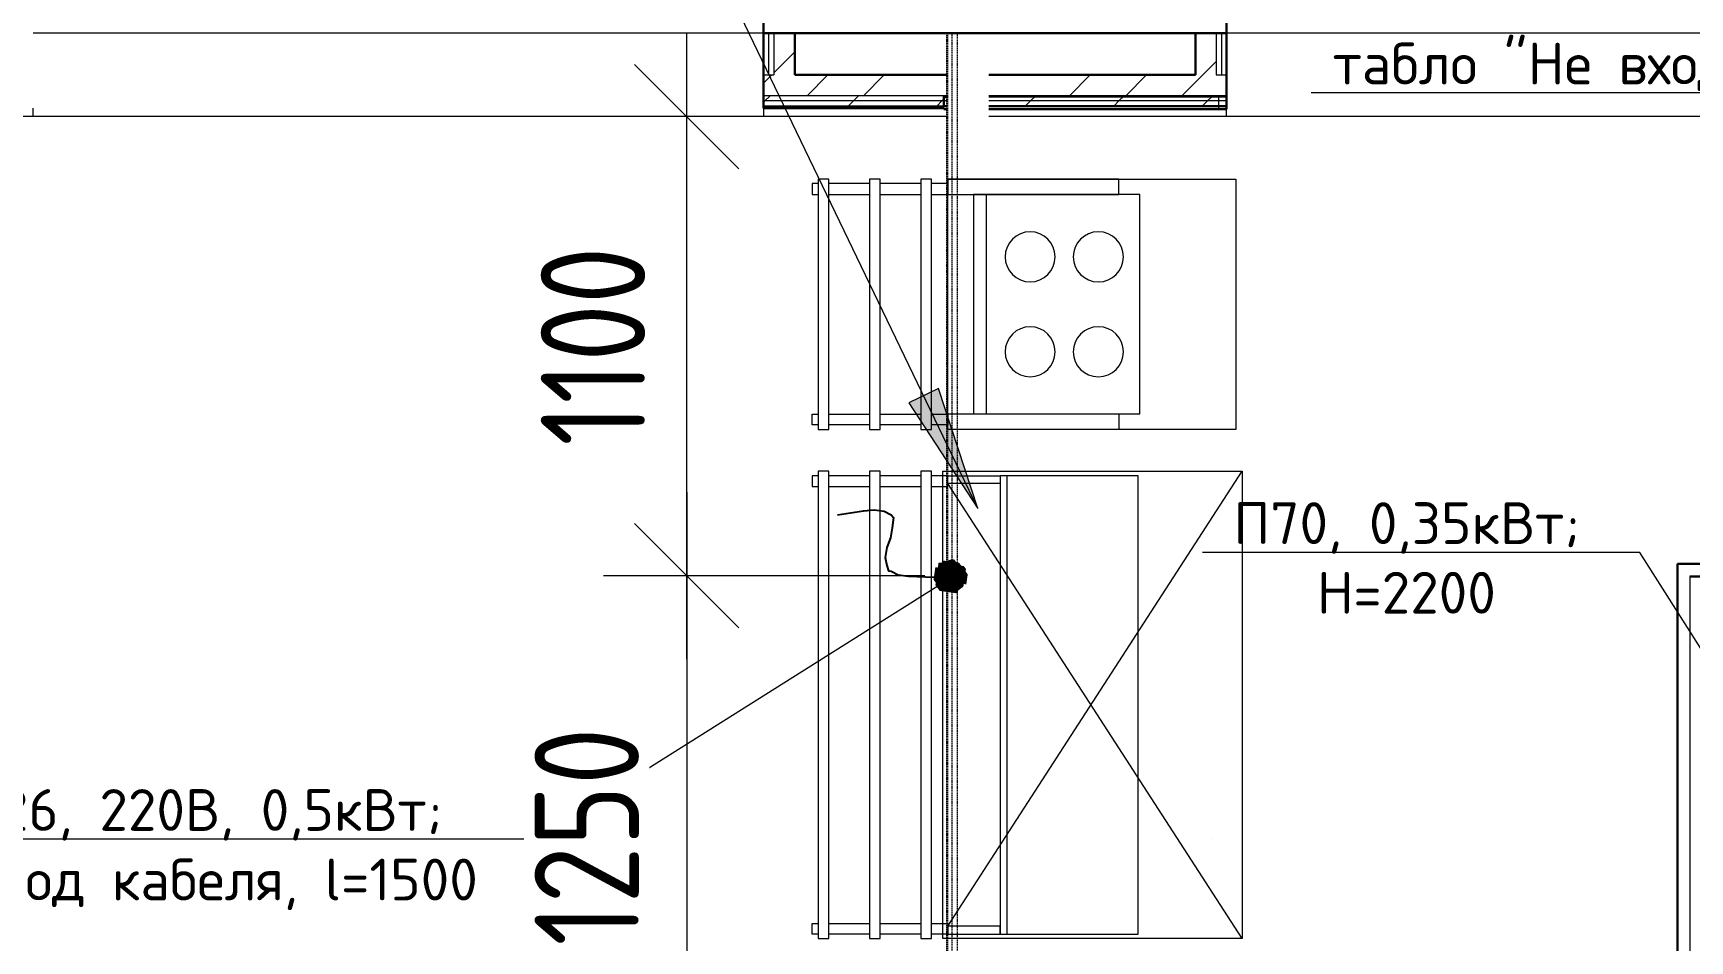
# Model space of a CAD drawing. Header units: millimetres. Extents: x -215207 to 92095, y -30385 to 123050.
# Drawn here: x -28997 to -25027, y 32535 to 34710 of the extents above; entities that cross this region are included whole.
import ezdxf
from ezdxf import colors
from ezdxf.entities.mleader import LeaderData, LeaderLine
from ezdxf.math import Vec2, Vec3

# ---------------------------------------------------------------- set-up
doc = ezdxf.new("R2010")
doc.units = ezdxf.units.MM
doc.linetypes.add('ADSK_Сверху', pattern=[4.5, 3, -1.5])
doc.linetypes.add('SPLOSHNAY', pattern=[20, 10, 10])
for name, color, linetype, lineweight in [('ОБОРУДОВАНИЕ И МЕБЕЛЬ', 252, 'Continuous', 18), ('Поручни', 7, 'Continuous', 9), ('Стены разрез', 7, 'Continuous', 30), ('Стены штриховка', 7, 'Continuous', 9), ('Типовые аннотации', 7, 'Continuous', 20), ('ТХ Вспомогательное оборудование', 86, 'Continuous', 9), ('ТХ Холодильное оборудование', 150, 'Continuous', 9)]:
    doc.layers.add(name, color=color, linetype=linetype, lineweight=lineweight)
doc.layers.add('ТХ Подключения', color=10, linetype='SPLOSHNAY')
doc.layers.add('ТХ Подключения ЭОМ', color=7, linetype='Continuous', lineweight=18, true_color=0x003efa)
doc.layers.add('тх размеры розетки', color=7, linetype='Continuous', true_color=0xe91640)
doc.styles.add('TX Text.Base', font='calibril.ttf', dxfattribs={"height": 250})
doc.styles.add('ГОСТ 2.304', font='CS_Gost2304.shx')
doc.dimstyles.new('СПДС', dxfattribs={"dimscale": 100, "dimtxt": 2.5, "dimasz": 2.5, "dimexe": 2, "dimexo": 0.625, "dimgap": 1, "dimtad": 1, "dimdec": 0, "dimtxsty": 'ГОСТ 2.304', "dimblk": 'OBLIQUE', "dimblk1": 'OBLIQUE', "dimblk2": 'OBLIQUE', "dimcen": 2.5, "dimdle": 2, "dimadec": 0, "dimazin": 2, "dimtfac": 0.75, "dimtdec": 4, "dimtmove": 1, "dimatfit": 3, "dimfxl": 0, "dimtolj": 1, "dimarcsym": 0})
pattern_1 = [(45, (-45356.50476553662, 7949.977658328082), (-106.0660171779821, 106.0660171779821), [])]
pattern_2 = [(45, (-45356.50476553662, 7949.977658328082), (-381.6608851454391, 381.6608851454391), []), (45, (-45221.56776553665, 7949.977658328082), (0, 763.3217702908781), []), (45, (-45491.44176553663, 7949.977658328082), (0, 763.3217702908781), [])]

# ---------------------------------------------------------------- blocks, each defined once
blk = doc.blocks.new('Направляющие L-1120мм')
at = {"layer": 'ТХ Вспомогательное оборудование', "color": 0, "lineweight": 0}
for points in [[(-74.30151318549179, 285.6331549613969), (-74.30151318549179, 325.0250000000233), (-100, 325.0250000000233), (-100, 285.6331549613969)], [(972.6294526458951, 285.6331549613969), (972.6294526458951, 325.0250000000233), (998.3279394604033, 325.0250000000233), (998.3279394604033, 285.6331549613969)], [(-100, 259.9346681466559), (-100, 162.787973471015)], [(-74.30151318549179, 162.787973471015), (-74.30151318549179, 259.9346681466559)], [(972.6294526458951, 162.7879734710004), (972.6294526458951, 259.9346681466559)], [(998.3279394604033, 259.9346681466559), (998.3279394604033, 162.7879734710004)], [(-100, 137.0894866567396), (-100, 39.94279198108416)], [(-74.30151318549179, 39.94279198108416), (-74.30151318549179, 137.0894866567396)], [(972.6294526458951, 39.94279198108416), (972.6294526458951, 137.0894866567251)], [(998.3279394604033, 137.0894866567251), (998.3279394604033, 39.94279198108416)], [(-100, 14.24430516680877), (-100, 0), (-74.30151318549179, 0), (-74.30151318549179, 14.24430516680877)], [(998.3279394604033, 14.24430516680877), (998.3279394604033, 0), (972.6294526458951, 0), (972.6294526458951, 14.24430516680877)]]:
    blk.add_lwpolyline(points, dxfattribs=at)
at = {"layer": 'ТХ Вспомогательное оборудование', "color": 0, "lineweight": 0, "const_width": 0.05}
blk.add_lwpolyline([(549.1889697297593, 325.0250000000233, 1), (549.1389697297127, 325.0250000000233, 1)], format="xyb", close=True, dxfattribs=at)
at = {"layer": 'ТХ Вспомогательное оборудование', "color": 0, "lineweight": 0}
for points in [[(1009.163971858856, 259.9346681466559), (-110.8360302697984, 259.9346681466559), (-110.8360302697984, 285.6331549613969), (1009.163971858856, 285.6331549613969)], [(1009.163971858856, 137.0894866567251), (-110.8360302697984, 137.0894866567396), (-110.8360302697984, 162.787973471015), (1009.163971858856, 162.7879734710004)], [(1009.16397185839, 14.24430516680877), (-110.836030270264, 14.24430516680877), (-110.836030270264, 39.94279198108416), (1009.16397185839, 39.94279198108416)]]:
    blk.add_lwpolyline(points, close=True, dxfattribs=at)
blk = doc.blocks.new('Прилавок холодильный ПВВ-70К-НШ')
at = {"layer": 'ТХ Холодильное оборудование', "color": 5}
for points in [[(-100, -12), (1020, -12), (1020, 705), (-100, 705)], [(-89.16396972973598, 455.8574860910448), (1009.163969729736, 455.8574860910448), (1009.163969729736, 125.5015124450729), (-89.16396972973598, 125.5015124450729)], [(-89.16396972973598, 125.5015124450729), (-70.26882112357998, 125.5015124450729), (-70.26882112357998, 0.02500000002328306), (-89.16396972973598, 0.02500000002328306)], [(1009.163969729736, 125.5015124450729), (990.26882112358, 125.5015124450729), (990.26882112358, 0.02500000002328306), (1009.163969729736, 0.02500000002328306)]]:
    blk.add_lwpolyline(points, close=True, dxfattribs=at)
at = {"layer": 'ТХ Холодильное оборудование', "color": 5, "lineweight": 5}
for points in [[(-100.0000000000291, 705), (990.26882112358, 0.02500000002328306)], [(-70.26882112357998, 0.02500000002328306), (1020, 705)]]:
    blk.add_lwpolyline(points, dxfattribs=at)
at = {"layer": 'ТХ Холодильное оборудование', "color": 0, "const_width": 0.4056}
blk.add_lwpolyline([(140.2027999999991, 635, -1), (139.7972000000009, 635, -1)], format="xyb", close=True, dxfattribs=at)
at = {"layer": 'ТХ Холодильное оборудование', "color": 5, "lineweight": 0}
blk.add_lwpolyline([(-89.16396972973598, 141.8325452159188), (1009.163969729736, 141.8325452159188)], dxfattribs=at)
blk = doc.blocks.new('Прилавок для столовых приборов ПСП-70КМ')
at = {"layer": 'ТХ Вспомогательное оборудование', "color": 0}
for points in [[(0, 0), (600, 0), (600, 690), (0, 690)], [(37.16674491480808, 459.7015250136028), (562.8332550851628, 459.7015250136028), (562.8332550851628, 61.39710957445641), (37.16674491480808, 61.39710957445641)], [(37.16674491480808, 409.8522069319442), (0, 409.8522069319442), (0, 0), (37.16674491480808, 0)], [(562.8332550851628, 409.8522069319442), (600, 409.8522069319442), (600, 0), (562.8332550851628, 0)]]:
    blk.add_lwpolyline(points, close=True, dxfattribs=at)
blk.add_lwpolyline([(37.16674491480808, 92.36941407850827), (562.8332550851628, 92.36941407850827)], dxfattribs=at)
for centre in [(186.2740145359712, 360.6033062991919), (413.7259854640288, 360.6033062991919), (186.2740145359712, 197.1178151120621), (413.7259854640288, 197.1178151120621)]:
    blk.add_circle(centre, 60, dxfattribs=at)
blk = doc.blocks.new('напр')
at = {"layer": 'ТХ Вспомогательное оборудование'}
for points in [[(573562.9006623046, -149489.3828270305), (574162.9006623046, -149489.3828270305), (574162.9006623046, -149515.0813138447), (573562.9006623046, -149515.0813138447)], [(573562.9006623046, -149612.2280085204), (574162.9006623046, -149612.2280085204), (574162.9006623046, -149637.9264953347), (573562.9006623046, -149637.9264953347)], [(573562.9006623046, -149735.0731900103), (574162.9006623046, -149735.0731900103), (574162.9006623046, -149760.7716768246), (573562.9006623046, -149760.7716768246)]]:
    blk.add_lwpolyline(points, close=True, dxfattribs=at)
for points in [[(573573.7366925743, -149489.3828270305), (573573.7366925743, -149475.1385218635), (573599.4351793888, -149475.1385218635), (573599.4351793888, -149489.3828270305)], [(574152.0646320358, -149489.3828270305), (574152.0646320358, -149475.1385218635), (574126.3661452213, -149475.1385218635), (574126.3661452213, -149489.3828270305)], [(573573.7366925743, -149612.2280085204), (573573.7366925743, -149515.0813138447)], [(573599.4351793888, -149515.0813138447), (573599.4351793888, -149612.2280085204)], [(574126.3661452213, -149515.0813138447), (574126.3661452213, -149612.2280085204)], [(574152.0646320358, -149612.2280085204), (574152.0646320358, -149515.0813138447)], [(573573.7366925743, -149735.0731900103), (573573.7366925743, -149637.9264953347)], [(573599.4351793888, -149637.9264953347), (573599.4351793888, -149735.0731900103)], [(574126.3661452213, -149637.9264953347), (574126.3661452213, -149735.0731900103)], [(574152.0646320358, -149735.0731900103), (574152.0646320358, -149637.9264953347)], [(573599.4351793888, -149760.7716768246), (573599.4351793888, -149800.1635218637), (573573.7366925743, -149800.1635218637), (573573.7366925743, -149760.7716768246)], [(574126.3661452213, -149760.7716768246), (574126.3661452213, -149800.1635218637), (574152.0646320358, -149800.1635218637), (574152.0646320358, -149760.7716768246)]]:
    blk.add_lwpolyline(points, dxfattribs=at)
blk = doc.blocks.new('el-kab-sv-tx')
at = {"color": 0}
blk.add_lwpolyline([(0.7620911999999862, 1.989904799999977), (0.8891064000000028, 1.566520799999978), (0.9314447999999516, 1.397167199999984), (0.9314447999999516, 1.22781359999999), (0.8891064000000028, 1.100798399999974), (0.8467679999999973, 1.058459999999968), (0.8044295999999918, 1.058459999999968), (0.6774143999999751, 1.058459999999968), (0.5080608000000097, 1.058459999999968), (0.3387071999999876, 1.100798399999974), (0.1693535999999654, 1.100798399999974), (0.04233840000000555, 1.058459999999968), (-0.04233840000000555, 1.016121599999963), (-0.04233840000000555, 0.9737831999999855), (-0.0846768000000111, 0.8467679999999973), (-0.0846768000000111, 0.6774143999999751), (-0.04233840000000555, 0.2540303999999765)], dxfattribs=at)
at = {"color": 0, "transparency": 33554559}
for points in [[(-0.2116920000000277, 0.1693535999999654), (0.08467679999995426, 0.1270151999999882), (-0.2540304000000333, 0.1270151999999882)], [(-0.2540304000000333, 0.1270151999999882), (-0.2116920000000277, 0.1270151999999882), (-0.2116920000000277, 0.1270151999999882)], [(-0.2116920000000277, 0.1270151999999882), (-0.2540304000000333, 0.1270151999999882), (-0.1693536000000222, 0.08467679999998268)], [(-0.2540304000000333, 0.1270151999999882), (-0.1693536000000222, 0.08467679999998268), (-0.2540304000000333, 0.08467679999998268)], [(0.08467679999995426, 0.1270151999999882), (-0.2540304000000333, 0.1270151999999882), (0.04233840000000555, 0)], [(-0.2540304000000333, 0.1270151999999882), (0.04233840000000555, 0), (-0.04233840000000555, 0)], [(-0.1693536000000222, 0.08467679999998268), (-0.2540304000000333, 0.08467679999998268), (-0.0846768000000111, 0.04233839999997713)], [(-0.2540304000000333, 0.08467679999998268), (-0.0846768000000111, 0.04233839999997713), (-0.2540304000000333, 0.04233839999997713)], [(-0.0846768000000111, 0.04233839999997713), (-0.2540304000000333, 0.04233839999997713), (-0.04233840000000555, 0)], [(-0.2540304000000333, 0.04233839999997713), (-0.04233840000000555, 0), (-0.2540304000000333, 0)], [(-0.2540304000000333, 0), (0, 0), (0, 0)], [(0, 0), (0, 0), (-0.2540304000000333, 0)], [(0, 0), (-0.2540304000000333, 0), (0, -0.04233840000000555)], [(-0.2540304000000333, 0), (0, -0.04233840000000555), (-0.2540304000000333, -0.04233840000000555)], [(-0.1693536000000222, 0.2116919999999709), (0.1270152000000166, 0.1693535999999654), (-0.2116920000000277, 0.1693535999999654)], [(0.1270152000000166, 0.1693535999999654), (-0.2116920000000277, 0.1693535999999654), (0.08467679999995426, 0.1270151999999882)], [(-0.1270152000000166, 0.2116919999999709), (0.1270152000000166, 0.2116919999999709), (-0.1693536000000222, 0.2116919999999709)], [(0.1270152000000166, 0.2116919999999709), (-0.1693536000000222, 0.2116919999999709), (0.1270152000000166, 0.1693535999999654)], [(-0.0846768000000111, 0.2540303999999765), (0.1270152000000166, 0.2116919999999709), (-0.1270152000000166, 0.2116919999999709)], [(0.1693535999999654, 0.2116919999999709), (0.1693535999999654, 0.2116919999999709), (-0.1270152000000166, 0.2116919999999709)], [(0.1693535999999654, 0.2116919999999709), (-0.1270152000000166, 0.2116919999999709), (0.1270152000000166, 0.2116919999999709)], [(-0.1270152000000166, 0.2116919999999709), (0.1693535999999654, 0.2116919999999709), (0.1270152000000166, 0.2116919999999709)], [(-0.04233840000000555, 0.2540303999999765), (0.08467679999995426, 0.2540303999999765), (-0.0846768000000111, 0.2540303999999765)], [(0.1270152000000166, 0.2540303999999765), (0.1270152000000166, 0.2540303999999765), (-0.0846768000000111, 0.2540303999999765)], [(0.1270152000000166, 0.2540303999999765), (-0.0846768000000111, 0.2540303999999765), (0.08467679999995426, 0.2540303999999765)], [(0.1270152000000166, 0.2540303999999765), (-0.0846768000000111, 0.2540303999999765), (0.1270152000000166, 0.2116919999999709)], [(0, 0.2540303999999765), (0.04233840000000555, 0.2540303999999765), (-0.04233840000000555, 0.2540303999999765)], [(-0.04233840000000555, 0.2540303999999765), (0.04233840000000555, 0.2540303999999765), (0.04233840000000555, 0.2540303999999765)], [(0.04233840000000555, 0.2540303999999765), (-0.04233840000000555, 0.2540303999999765), (0.08467679999995426, 0.2540303999999765)], [(0.04233840000000555, 0), (0.296368799999982, -0.04233840000000555), (0, -0.04233840000000555)], [(0.08467679999995426, 0.1270151999999882), (0.2540303999999765, 0.08467679999998268), (0.04233840000000555, 0.08467679999998268)], [(0.2540303999999765, 0.08467679999998268), (0.04233840000000555, 0.08467679999998268), (0.296368799999982, 0)], [(0.04233840000000555, 0.08467679999998268), (0.296368799999982, 0), (0.04233840000000555, 0)], [(0.296368799999982, 0), (0.04233840000000555, 0), (0.296368799999982, -0.04233840000000555)], [(0.1270152000000166, 0.1693535999999654), (0.2540303999999765, 0.1270151999999882), (0.08467679999995426, 0.1270151999999882)], [(0.2540303999999765, 0.1270151999999882), (0.08467679999995426, 0.1270151999999882), (0.2540303999999765, 0.08467679999998268)], [(0.1693535999999654, 0.2116919999999709), (0.1270152000000166, 0.2116919999999709), (0.1270152000000166, 0.2116919999999709)], [(0.2116919999999709, 0.2116919999999709), (0.2116919999999709, 0.2116919999999709), (0.1270152000000166, 0.2116919999999709)], [(0.2116919999999709, 0.2116919999999709), (0.1270152000000166, 0.2116919999999709), (0.1693535999999654, 0.2116919999999709)], [(0.2116919999999709, 0.2116919999999709), (0.1270152000000166, 0.2116919999999709), (0.2116919999999709, 0.1693535999999654)], [(0.1270152000000166, 0.2116919999999709), (0.2116919999999709, 0.1693535999999654), (0.1270152000000166, 0.1693535999999654)], [(0.2116919999999709, 0.1693535999999654), (0.1270152000000166, 0.1693535999999654), (0.2540303999999765, 0.1270151999999882)], [(0, -0.04233840000000555), (-0.2540304000000333, -0.04233840000000555), (-0.04233840000000555, -0.0846768000000111)], [(-0.2540304000000333, -0.04233840000000555), (-0.04233840000000555, -0.0846768000000111), (-0.2540304000000333, -0.0846768000000111)], [(-0.04233840000000555, -0.0846768000000111), (-0.2540304000000333, -0.0846768000000111), (-0.0846768000000111, -0.1693536000000222)], [(-0.2540304000000333, -0.0846768000000111), (-0.0846768000000111, -0.1693536000000222), (-0.2540304000000333, -0.1693536000000222)], [(-0.2540304000000333, -0.1693536000000222), (-0.0846768000000111, -0.1693536000000222), (-0.2116920000000277, -0.1693536000000222)], [(-0.0846768000000111, -0.1693536000000222), (-0.2116920000000277, -0.1693536000000222), (-0.1270152000000166, -0.2116920000000277)], [(-0.2116920000000277, -0.1693536000000222), (-0.1270152000000166, -0.2116920000000277), (-0.1693536000000222, -0.2116920000000277)], [(-0.1270152000000166, -0.2540304000000333), (-0.1270152000000166, -0.2540304000000333), (-0.1693536000000222, -0.2116920000000277)], [(-0.1270152000000166, -0.2540304000000333), (-0.1693536000000222, -0.2116920000000277), (-0.1270152000000166, -0.2116920000000277)], [(-0.0846768000000111, -0.1693536000000222), (0.2116919999999709, -0.2116920000000277), (-0.1270152000000166, -0.2116920000000277)], [(0.2116919999999709, -0.2116920000000277), (-0.1270152000000166, -0.2116920000000277), (0.1693535999999654, -0.2540304000000333)], [(-0.1270152000000166, -0.2116920000000277), (0.1693535999999654, -0.2540304000000333), (-0.1270152000000166, -0.2540304000000333)], [(-0.1270152000000166, -0.2540304000000333), (0.1693535999999654, -0.2540304000000333), (0.1693535999999654, -0.2540304000000333)], [(0.1693535999999654, -0.2540304000000333), (0.1693535999999654, -0.2540304000000333), (-0.1270152000000166, -0.2540304000000333)], [(0.1693535999999654, -0.2540304000000333), (-0.1270152000000166, -0.2540304000000333), (0.1270152000000166, -0.2540304000000333)], [(-0.1270152000000166, -0.2540304000000333), (0.1270152000000166, -0.2540304000000333), (-0.0846768000000111, -0.2540304000000333)], [(-0.04233840000000555, -0.0846768000000111), (0.2540303999999765, -0.1270152000000166), (-0.0846768000000111, -0.1270152000000166)], [(0.2540303999999765, -0.1270152000000166), (-0.0846768000000111, -0.1270152000000166), (0.2116919999999709, -0.1693536000000222)], [(-0.0846768000000111, -0.1270152000000166), (0.2116919999999709, -0.1693536000000222), (-0.0846768000000111, -0.1693536000000222)], [(0.2116919999999709, -0.1693536000000222), (-0.0846768000000111, -0.1693536000000222), (0.2116919999999709, -0.2116920000000277)], [(0.1270152000000166, -0.2540304000000333), (-0.0846768000000111, -0.2540304000000333), (0.08467679999995426, -0.2963688000000388)], [(-0.0846768000000111, -0.2540304000000333), (0.08467679999995426, -0.2963688000000388), (-0.0846768000000111, -0.2963688000000388)], [(0, -0.04233840000000555), (0.2540303999999765, -0.0846768000000111), (-0.04233840000000555, -0.0846768000000111)], [(0.2540303999999765, -0.0846768000000111), (-0.04233840000000555, -0.0846768000000111), (0.2540303999999765, -0.1270152000000166)], [(0.296368799999982, -0.04233840000000555), (0, -0.04233840000000555), (0.2540303999999765, -0.0846768000000111)], [(0.08467679999995426, -0.2963688000000388), (-0.0846768000000111, -0.2963688000000388), (0.04233840000000555, -0.2963688000000388)], [(-0.0846768000000111, -0.2963688000000388), (0.04233840000000555, -0.2963688000000388), (-0.04233840000000555, -0.2963688000000388)], [(0.04233840000000555, -0.2963688000000388), (-0.04233840000000555, -0.2963688000000388), (0, -0.2963688000000388)], [(-0.04233840000000555, -0.2963688000000388), (0.04233840000000555, -0.2963688000000388), (0.04233840000000555, -0.2963688000000388)], [(0.04233840000000555, -0.2963688000000388), (0.04233840000000555, -0.2963688000000388), (-0.04233840000000555, -0.2963688000000388)]]:
    blk.add_solid(points, dxfattribs=at)
blk = doc.blocks.new('Ограждение - Ограждение-4427602-План 1 этажа смеж')
at = {"layer": 'Поручни'}
for p, q in [((18109.02283578747, 26760.26894517307), (16359.02283578749, 26760.26894517308)), ((20969.02283578752, 26760.26894517306), (19219.02283578745, 26760.26894517306)), ((18549.02283578748, 26560.26894517307), (6864.022835787487, 26560.26894517311)), ((21064.02283578747, 26560.26894517306), (18649.02283578748, 26560.26894517307))]:
    blk.add_line(p, q, dxfattribs=at)
blk = doc.blocks.new('Ограждение - Ограждение-6173649-План 1 этажа смеж')
at = {"layer": 'Поручни'}
for p, q in [((18109.0228357875, 27210.26894517306), (16359.0228357875, 27210.26894517304)), ((16359.02283578751, 26560.26894517304), (16359.02283578751, 26580.2689451726)), ((18109.0228357875, 26560.26894517306), (16359.02283578751, 26560.26894517304)), ((18109.0228357875, 26580.26894517257), (18109.0228357875, 26560.26894517306))]:
    blk.add_line(p, q, dxfattribs=at)
blk = doc.blocks.new('Ограждение - Ограждение-6671668-План 1 этажа смеж')
at = {"layer": 'Поручни'}
for p, q in [((20969.02283578749, 27210.26894517305), (19219.0228357875, 27210.26894517303)), ((19219.02283578751, 26560.26894517303), (19219.02283578751, 26578.26894517305)), ((20969.02283578749, 26560.26894517305), (19219.02283578751, 26560.26894517303)), ((20969.02283578749, 26578.26894517305), (20969.02283578749, 26560.26894517305))]:
    blk.add_line(p, q, dxfattribs=at)
blk = doc.blocks.new('_Dot')
at = {"color": 0, "linetype": 'ByBlock', "lineweight": -2}
blk.add_line((-0.5, 0), (-1, 0), dxfattribs=at)
at = {"color": 0, "linetype": 'ByBlock', "const_width": 0.5}
blk.add_lwpolyline([(-0.25, 0, 1), (0.25, 0, 1)], format="xyb", close=True, dxfattribs=at)
blk = doc.blocks.new('_Oblique')
at = {"color": 0, "linetype": 'ByBlock', "lineweight": -2}
blk.add_line((-0.5, -0.5), (0.5, 0.5), dxfattribs=at)
blk = doc.blocks.new('*D535')
at = {"layer": 'Defpoints', "color": 0, "ltscale": 100, "transparency": 16777216}
for p in [(-27431.04118368447, 34510.24660350118), (-26798.44793101912, 34510.24660350118, -0.2270487014740703), (-26798.44793101912, 33409.89287324897, -0.2270487014740703)]:
    blk.add_point(p, dxfattribs=at)
at = {"layer": 'тх размеры розетки', "color": 0, "lineweight": 9, "ltscale": 100, "transparency": 16777216}
for p, q in [((-27431.04118368447, 33209.89287324897), (-27431.04118368447, 34710.24660350118)), ((-26860.94793101912, 34510.24660350118), (-27631.04118368447, 34510.24660350118)), ((-26860.94793101912, 33409.89287324897), (-27631.04118368447, 33409.89287324897))]:
    blk.add_line(p, q, dxfattribs=at)
at = {"layer": 'тх размеры розетки', "color": 0, "lineweight": 9, "ltscale": 100, "transparency": 16777216, "xscale": 250, "yscale": 250, "zscale": 250}
for p, rotation in [((-27431.04118368447, 34510.24660350118), 90), ((-27431.04118368447, 33409.89287324897), 270)]:
    blk.add_blockref('_Oblique', p, dxfattribs=dict(at, rotation=rotation))
at = {"layer": 'тх размеры розетки', "color": 0, "ltscale": 100, "transparency": 16777216, "insert": (-27656.04118368445, 33960.06973837507), "char_height": 250, "attachment_point": 5, "rotation": 90, "style": 'ГОСТ 2.304', "bg_fill": 3, "box_fill_scale": 1.1, "bg_fill_color": 256, "bg_fill_true_color": 13158600, "bg_fill_transparency": 0}
blk.add_mtext('\\A1;1100', dxfattribs=at)
blk = doc.blocks.new('*D536')
at = {"layer": 'Defpoints', "color": 0, "ltscale": 100, "transparency": 16777216}
for p in [(-26860.94793101901, 33409.89287324899), (-27431.04118368412, 32159.82919866293), (-26770.83061692232, 32159.82919866293, -0.2270487014740703)]:
    blk.add_point(p, dxfattribs=at)
at = {"layer": 'тх размеры розетки', "color": 0, "lineweight": 9, "ltscale": 100, "transparency": 16777216}
for p, q in [((-27431.04118368412, 33609.89287324899), (-27431.04118368412, 31959.82919866293)), ((-26923.44793101901, 33409.89287324899), (-27631.04118368412, 33409.89287324899)), ((-26833.33061692232, 32159.82919866293), (-27631.04118368412, 32159.82919866293))]:
    blk.add_line(p, q, dxfattribs=at)
at = {"layer": 'тх размеры розетки', "color": 0, "lineweight": 9, "ltscale": 100, "transparency": 16777216, "xscale": 250, "yscale": 250, "zscale": 250}
for p, rotation in [((-27431.04118368412, 33409.89287324899), 90), ((-27431.04118368412, 32159.82919866293), 270)]:
    blk.add_blockref('_Oblique', p, dxfattribs=dict(at, rotation=rotation))
at = {"layer": 'тх размеры розетки', "color": 0, "ltscale": 100, "transparency": 16777216, "insert": (-27670.90143195393, 32784.86103595596), "char_height": 250, "attachment_point": 5, "rotation": 90, "style": 'ГОСТ 2.304', "bg_fill": 3, "box_fill_scale": 1.1, "bg_fill_color": 256, "bg_fill_true_color": 13158600, "bg_fill_transparency": 0}
blk.add_mtext('\\A1;1250', dxfattribs=at)

msp = doc.modelspace()

# ---------------------------------------------------------------- hatches: boundary and pattern name
at = {"layer": 'Стены разрез', "lineweight": 9}
h = msp.add_hatch(dxfattribs=at)
h.set_pattern_fill('FP_33', color=256, style=0, pattern_type=2)
h.set_pattern_definition(pattern_2)
h.paths.add_polyline_path([(-27222.48192974912, 34610.2466035012), (-27172.48192974909, 34610.2466035012), (-27172.48192974909, 34710.2466035012), (-27222.48192974912, 34710.2466035012)])
h = msp.add_hatch(dxfattribs=at)
h.set_pattern_fill('FP_33', color=256, style=0, pattern_type=2)
h.set_pattern_definition(pattern_2)
h.paths.add_polyline_path([(-26188.32068958213, 34610.2466035012), (-26162.48192974909, 34610.2466035012), (-26162.48192974909, 34710.24660350124), (-26212.48192974912, 34710.2466035012), (-26212.48192974912, 34610.2466035012)])
h = msp.add_hatch(dxfattribs=at)
h.set_pattern_fill('FP_33', color=256, style=0, pattern_type=2)
h.set_pattern_definition(pattern_2)
h.paths.add_polyline_path([(-28997.48192974912, 34560.24660350117), (-28997.48192974912, 34610.2466035012), (-30057.48192974909, 34610.2466035012), (-30057.48192974909, 34560.24660350124), (-29058.51251327856, 34560.24660350117)])
h.paths.add_polyline_path([(-26807.48192974918, 34560.24660350117), (-26807.48192974918, 34610.2466035012), (-27247.48192974912, 34610.2466035012), (-27247.48192974912, 34560.24660350117), (-26905.86864550626, 34560.24660350117)])
h.paths.add_polyline_path([(-31807.48192974906, 34560.24660350117), (-31807.48192974906, 34610.2466035012), (-32807.48192974912, 34610.24660350123), (-32807.48192974912, 34560.24660350124), (-31928.70433697502, 34560.24660350117)])
h.paths.add_polyline_path([(-26137.48192974915, 34560.24660350117), (-26137.48192974915, 34610.2466035012), (-26707.48192974912, 34610.2466035012), (-26707.48192974912, 34560.2466035012), (-26188.32068958213, 34560.24660350117)])
h.paths.add_polyline_path([(-24387.48192974909, 34560.2466035012), (-24277.48192974915, 34560.2466035012), (-24277.48192974915, 34610.2466035012), (-24387.48192974909, 34610.2466035012)])
h.paths.add_polyline_path([(-40172.48192974912, 34560.24660350124), (-40172.48192974912, 34610.24660350123), (-40632.48192974924, 34610.24660350123), (-40632.48192974924, 34560.24660350124), (-40539.27980806433, 34560.24660350124)])
h.paths.add_polyline_path([(-38492.48192974912, 34560.24660350124), (-37377.48192974909, 34560.24660350124), (-37377.48192974909, 34610.24660350123), (-38492.48192974912, 34610.24660350123)])
h.paths.add_polyline_path([(-35627.48192974912, 34560.24660350124), (-34557.48192974912, 34560.24660350124), (-34557.48192974912, 34610.24660350123), (-35627.48192974912, 34610.24660350123)])
h = msp.add_hatch(dxfattribs=at)
h.set_pattern_fill('FP_8', color=256, style=0, pattern_type=2)
h.set_pattern_definition(pattern_1)
h.paths.add_polyline_path([(-24387.48192974909, 34547.74660350117), (-24277.48192974915, 34547.74660350117), (-24277.48192974915, 34560.2466035012), (-24387.48192974909, 34560.2466035012)])
h.paths.add_polyline_path([(-29058.51251327856, 34547.7466035012), (-28997.48192974912, 34547.7466035012), (-28997.48192974912, 34560.24660350117), (-30057.48192974909, 34560.24660350124), (-30057.48192974909, 34547.7466035012), (-29776.06046920268, 34547.7466035012)])
h.paths.add_polyline_path([(-26188.32068958213, 34547.7466035012), (-26137.48192974915, 34547.7466035012), (-26137.48192974915, 34560.24660350117), (-26707.48192974912, 34560.2466035012), (-26707.48192974912, 34547.7466035012)])
h.paths.add_polyline_path([(-27247.48192974912, 34547.7466035012), (-26807.48192974918, 34547.7466035012), (-26807.48192974918, 34560.24660350117), (-27247.48192974912, 34560.24660350117)])
h.paths.add_polyline_path([(-38386.63594029199, 34547.74660350123), (-37377.48192974909, 34547.74660350123), (-37377.48192974909, 34560.24660350124), (-38492.48192974912, 34560.24660350124), (-38492.48192974912, 34547.74660350123)])
h.paths.add_polyline_path([(-34557.48192974912, 34547.74660350123), (-34557.48192974912, 34560.24660350124), (-35627.48192974912, 34560.24660350124), (-35627.48192974912, 34547.74660350123), (-34798.89616067147, 34547.74660350123)])
h.paths.add_polyline_path([(-32807.48192974912, 34547.74660350123), (-31807.48192974906, 34547.74660350123), (-31807.48192974906, 34560.24660350117), (-32807.48192974912, 34560.24660350124)])
h.paths.add_polyline_path([(-40539.27980806433, 34547.74660350123), (-40172.48192974912, 34547.74660350123), (-40172.48192974912, 34560.24660350124), (-40632.48192974924, 34560.24660350124), (-40632.48192974924, 34547.74660350123)])
h = msp.add_hatch(dxfattribs=at)
h.set_pattern_fill('FP_8', color=256, style=0, pattern_type=2)
h.set_pattern_definition(pattern_1)
h.paths.add_polyline_path([(-24387.48192974909, 34535.2466035012), (-24277.48192974915, 34535.2466035012), (-24277.48192974915, 34547.74660350117), (-24387.48192974909, 34547.74660350117)])
h.paths.add_polyline_path([(-29776.06046920268, 34535.2466035012), (-28997.48192974912, 34535.2466035012), (-28997.48192974912, 34547.7466035012), (-30057.48192974909, 34547.7466035012), (-30057.48192974909, 34535.2466035012)])
h.paths.add_polyline_path([(-27247.48192974912, 34535.2466035012), (-26807.48192974918, 34535.2466035012), (-26807.48192974918, 34547.7466035012), (-27247.48192974912, 34547.7466035012)])
h.paths.add_polyline_path([(-26188.32068958213, 34535.2466035012), (-26137.48192974915, 34535.2466035012), (-26137.48192974915, 34547.7466035012), (-26707.48192974912, 34547.7466035012), (-26707.48192974912, 34535.2466035012)])
h.paths.add_polyline_path([(-38386.63594029199, 34535.24660350123), (-37377.48192974909, 34535.24660350123), (-37377.48192974909, 34547.74660350123), (-38492.48192974912, 34547.74660350123), (-38492.48192974912, 34535.24660350123)])
h.paths.add_polyline_path([(-35627.48192974912, 34535.24660350123), (-34557.48192974912, 34535.24660350123), (-34557.48192974912, 34547.74660350123), (-35627.48192974912, 34547.74660350123)])
h.paths.add_polyline_path([(-40539.27980806433, 34535.24660350123), (-40172.48192974912, 34535.24660350123), (-40172.48192974912, 34547.74660350123), (-40632.48192974924, 34547.74660350123), (-40632.48192974924, 34535.24660350123)])
h.paths.add_polyline_path([(-32807.48192974912, 34535.24660350123), (-31807.48192974906, 34535.24660350123), (-31807.48192974906, 34547.74660350123), (-32807.48192974912, 34547.74660350123)])
h = msp.add_hatch(dxfattribs=at)
h.set_pattern_fill('FP_32', color=256, style=0, pattern_type=2)
h.set_pattern_definition([(90, (-45356.50476553662, 7949.977658328082), (-600, 3.673940397442059e-14), [])])
h.paths.add_polyline_path([(-26814.98192974918, 34528.24660350117), (-26807.48192974918, 34528.24660350117), (-26807.48192974918, 34558.2466035012), (-26814.98192974918, 34558.2466035012), (-26814.98192974918, 34530.24660350069)])
h.paths.add_polyline_path([(-24307.48192974912, 34528.24660350117), (-24307.48192974912, 34558.24660350117), (-24387.48192974909, 34558.24660350117), (-24387.48192974909, 34528.24660350117)])
h.paths.add_polyline_path([(-26707.48192974912, 34528.24660350117), (-26137.48192974915, 34528.24660350117), (-26137.48192974915, 34558.2466035012), (-26707.48192974912, 34558.2466035012)])
h = msp.add_hatch(dxfattribs=at)
h.set_pattern_fill('FP_13', color=256, style=0, pattern_type=2)
h.set_pattern_definition([(45, (-45356.50476553662, 7949.977658328082), (-212.1320343559643, 212.1320343559643), [])])
h.paths.add_polyline_path([(-26905.86864550626, 34530.24660350069), (-26814.98192974918, 34530.24660350069), (-26814.98192974918, 34535.2466035007), (-27247.48192974912, 34535.2466035007), (-27247.48192974912, 34530.24660350069)])
h.paths.add_polyline_path([(-37377.48192974909, 34530.24660350073), (-37377.48192974909, 34535.24660350073), (-38492.48192974912, 34535.24660350073), (-38492.48192974912, 34530.24660350073), (-37669.0879843679, 34530.24660350073)])
h.paths.add_polyline_path([(-31928.70433697502, 34530.24660350073), (-31807.48192974906, 34530.24660350073), (-31807.48192974906, 34535.2466035007), (-32807.48192974912, 34535.2466035007), (-32807.48192974912, 34530.24660350073), (-32646.25229289911, 34530.24660350073)])
h.paths.add_polyline_path([(-29058.51251327856, 34530.24660350073), (-28997.48192974912, 34530.24660350073), (-28997.48192974912, 34535.2466035007), (-30057.48192974909, 34535.2466035007), (-30057.48192974909, 34530.24660350073), (-29776.06046920268, 34530.24660350073)])
h.paths.add_polyline_path([(-35627.48192974912, 34530.24660350073), (-34557.48192974912, 34530.24660350073), (-34557.48192974912, 34535.24660350073), (-35627.48192974912, 34535.24660350073)])
h.paths.add_polyline_path([(-40172.48192974912, 34530.24660350073), (-40172.48192974912, 34535.24660350073), (-40632.48192974924, 34535.24660350073), (-40632.48192974924, 34530.24660350076), (-40539.27980806433, 34530.24660350076)])
at = {"layer": 'Типовые аннотации', "lineweight": 20}
for points in [[(-26733.75000351864, 33570.97842740574), (-26828.24232760769, 33858.43471086314), (-26899.42174053552, 33824.18346243606)], [(-26733.75000351817, 33570.97842740513), (-26828.24232760722, 33858.43471086253), (-26899.42174053505, 33824.18346243546)]]:
    msp.add_hatch(color=256, dxfattribs=at).paths.add_polyline_path(points)

# ---------------------------------------------------------------- linework, layer by layer
at = {"layer": 'Стены разрез'}
for p, q in [((-27247.48192974912, 34535.24660350115), (-27247.48192974915, 35417.24660350115)), ((-26137.48192974918, 35417.24660350115), (-26137.48192974915, 34528.24660350115)), ((-26137.48192974918, 34710.24660350117), (-27247.48192974915, 34710.24660350117)), ((-27172.48192974912, 34610.24660350115), (-27172.48192974912, 34710.24660350117)), ((-26212.48192974912, 34710.24660350117), (-26212.48192974912, 34610.24660350115)), ((-26807.48192974915, 34610.24660350115), (-27172.48192974912, 34610.24660350115)), ((-26212.48192974912, 34610.24660350115), (-26707.48192974915, 34610.24660350115)), ((-26814.98192974915, 34558.24660350115), (-26807.48192974915, 34558.24660350115)), ((-26814.98192974915, 34558.24660350115), (-26814.98192974915, 34535.24660350066)), ((-26707.48192974915, 34558.24660350115), (-26137.48192974912, 34558.24660350114)), ((-27247.48192974912, 34530.24660350066), (-27247.48192974912, 34535.24660350066)), ((-27247.48192974912, 34530.24660350066), (-26814.98192974915, 34530.24660350066)), ((-26814.98192974915, 34535.24660350115), (-26807.48192974915, 34535.24660350115)), ((-26814.98192974915, 34530.24660350066), (-26814.98192974915, 34528.24660350115)), ((-26814.98192974915, 34528.24660350115), (-26807.48192974915, 34528.24660350115)), ((-26137.48192974912, 34535.24660350115), (-26707.48192974915, 34535.24660350115)), ((-26707.48192974915, 34528.24660350115), (-26137.48192974912, 34528.24660350114)), ((-25057.48192974912, 33438.24660350114), (-25057.48192974912, 29255.24660350131)), ((-24577.48192974918, 33438.24660350114), (-25057.48192974912, 33438.24660350114)), ((-24907.48192974912, 33408.24660350114), (-25027.48192974918, 33408.24660350114))]:
    msp.add_line(p, q, dxfattribs=at)
at = {"layer": 'Стены разрез', "linetype": 'ADSK_Сверху'}
msp.add_line((-26807.48192974915, 34710.24660350115), (-26807.48192974912, 29085.24660350135), dxfattribs=at)
at = {"layer": 'Стены штриховка'}
for p, q in [((-27234.98192974915, 34710.24660350117), (-27234.98192974915, 34610.24660350115)), ((-27222.48192974915, 34710.24660350117), (-27222.48192974915, 34610.24660350115)), ((-26162.48192974912, 34710.2466035012), (-26162.48192974912, 34610.24660350115)), ((-26149.98192974912, 34710.2466035012), (-26149.98192974912, 34610.24660350115)), ((-27247.48192974915, 34610.24660350115), (-27222.48192974915, 34610.24660350115)), ((-26162.48192974912, 34610.24660350115), (-26137.48192974918, 34610.24660350115)), ((-26807.48192974918, 34560.24660350112), (-27247.48192974915, 34560.24660350112)), ((-26807.48192974918, 34547.74660350115), (-27247.48192974915, 34547.74660350115)), ((-26137.48192974918, 34560.24660350112), (-26707.48192974915, 34560.24660350117)), ((-26137.48192974918, 34547.74660350115), (-26707.48192974915, 34547.74660350115)), ((-26814.98192974918, 34535.24660350067), (-27247.48192974915, 34535.24660350067)), ((-27247.48192974915, 34535.24660350115), (-26814.98192974918, 34535.24660350115)), ((-26814.98192974918, 34530.24660350064), (-26814.98192974918, 34535.24660350067)), ((-25027.48192974918, 33408.24660350114), (-25027.48192974918, 29255.24660350131))]:
    msp.add_line(p, q, dxfattribs=at)
at = {"layer": 'Стены штриховка', "linetype": 'ADSK_Сверху'}
for p, q in [((-26794.98192974918, 29200.24660350169), (-26794.98192974915, 34710.24660350115)), ((-26782.48192974918, 29200.24660350169), (-26782.48192974915, 34710.24660350115))]:
    msp.add_line(p, q, dxfattribs=at)
at = {"layer": 'Типовые аннотации', "lineweight": 20}
for p, q in [((-26733.75000351817, 33570.97842740513), (-28507.24240527353, 37256.57103456635)), ((-26828.24232760722, 33858.43471086253), (-26899.42174053505, 33824.18346243546)), ((-26733.75000351817, 33570.97842740513), (-26828.24232760722, 33858.43471086253)), ((-26899.42174053505, 33824.18346243546), (-26733.75000351817, 33570.97842740513))]:
    msp.add_line(p, q, dxfattribs=at)

# ---------------------------------------------------------------- block references
at = {"layer": 'ОБОРУДОВАНИЕ И МЕБЕЛЬ', "xscale": -1}
for name, p, rotation in [('напр', (-176605.6704516134, 607923.3792190588), 90), ('Прилавок для столовых приборов ПСП-70КМ', (-26805.50692975002, 33760.47855675407), 270)]:
    msp.add_blockref(name, p, dxfattribs=dict(at, rotation=rotation))
at = {"layer": 'Поручни'}
for name in ['Ограждение - Ограждение-6173649-План 1 этажа смеж', 'Ограждение - Ограждение-6671668-План 1 этажа смеж', 'Ограждение - Ограждение-4427602-План 1 этажа смеж']:
    msp.add_blockref(name, (-45356.50476553662, 7949.977658328082), dxfattribs=at)
at = {"layer": 'ТХ Вспомогательное оборудование', "xscale": -1, "rotation": 270}
msp.add_blockref('Направляющие L-1120мм', (-27130.53192974963, 32651.31458702399), dxfattribs=at)
at = {"layer": 'ТХ Подключения', "lineweight": 5, "xscale": 144, "yscale": 144, "zscale": 144, "rotation": 81.98422414128001}
msp.add_blockref('el-kab-sv-tx', (-26801.89159395105, 33407.29937338987, -0.2270487014740703), dxfattribs=at)
at = {"layer": 'ТХ Холодильное оборудование', "xscale": -1, "rotation": 270}
msp.add_blockref('Прилавок холодильный ПВВ-70К-НШ', (-26805.4819297497, 32640.47855888238), dxfattribs=at)

# ---------------------------------------------------------------- leaders
at = {"layer": 'ТХ Подключения ЭОМ'}
ml = msp.add_multileader_mtext('Standard', dxfattribs=at)
ml.set_content('\\A1;{\\fISOCPEUR|b0|i0|c204|p34;вывод кабеля, \\PП71, 0,1кВт; \\PH=2200, \\fISOCPEUR|b0|i0|c0|p34;l=1500\\fISOCPEUR|b0|i0|c204|p34;\\P\\A0;с разр. на выключатель. табло"Не входить"}', color=256, style='TX Text.Base')
ml.set_leader_properties(lineweight=9)
ml.set_arrow_properties(name='DOT')
ml.build(insert=Vec2(0, 0))
ml.multileader.update_dxf_attribs({"text_left_attachment_type": 6, "text_right_attachment_type": 6, "dogleg_length": 50, "arrow_head_size": 50})
ctx = ml.context
ctx.base_point, ctx.char_height, ctx.arrow_head_size, ctx.landing_gap_size, ctx.plane_origin = Vec3(-26318.84277318158, 37841.77370218072), 100, 50, 140, Vec3(-48403.83045075713, 34481.74144545012)
ctx.left_attachment, ctx.right_attachment = 6, 6
notes = []
notes.append((ctx, [(0, (1, 1, 0), (-24487.24662878989, 37841.77370218072), (-1, 0), 11.59614439168945, [(1, [(-24071.07778011724, 34582.84403294011)], 0, [])])]))
ctx.mtext.insert, ctx.mtext.width, ctx.mtext.flow_direction = Vec3(-26178.84277318158, 37961.77370218072), 1749.663756525493, 5
ml = msp.add_multileader_mtext('Standard', dxfattribs=at)
ml.set_content('{\\fISOCPEUR|b0|i0|c204|p34;табло "Не входить"}', color=256, style='TX Text.Base')
ml.set_leader_properties(lineweight=9)
ml.set_arrow_properties(name='DOT')
ml.build(insert=Vec2(0, 0))
ml.multileader.update_dxf_attribs({"text_left_attachment_type": 6, "text_right_attachment_type": 6, "dogleg_length": 50, "arrow_head_size": 50})
ctx = ml.context
ctx.base_point, ctx.char_height, ctx.arrow_head_size, ctx.landing_gap_size, ctx.plane_origin = Vec3(-26023.4026817495, 34567.43855771801), 100, 50, 140, Vec3(-48664.12297937456, 32938.60852024146)
ctx.left_attachment, ctx.right_attachment = 6, 6
notes.append((ctx, [(0, (1, 1, 0), (-24471.80653735781, 34567.43855771801), (-1, 0), 11.59614439168945, [(1, [(-24218.19243005798, 34042.62557926391)], 0, [])])]))
ctx.mtext.insert, ctx.mtext.width, ctx.mtext.flow_direction = Vec3(-25883.4026817495, 34687.43855771801), 1422.198423696565, 5
ml = msp.add_multileader_mtext('Standard', dxfattribs=at)
ml.set_content('\\A1;{\\fISOCPEUR|b0|i0|c204|p34;П70, 0,35кВт; \\PH=2200}', color=256, style='TX Text.Base')
ml.set_leader_properties(lineweight=9)
ml.set_arrow_properties(name='DOT')
ml.build(insert=Vec2(0, 0))
ml.multileader.update_dxf_attribs({"text_left_attachment_type": 6, "text_right_attachment_type": 6, "dogleg_length": 50, "arrow_head_size": 50})
ctx = ml.context
ctx.base_point, ctx.char_height, ctx.arrow_head_size, ctx.landing_gap_size, ctx.plane_origin = Vec3(-26253.90354553341, 33466.01839580609), 100, 50, 140, Vec3(-49205.28479646139, 32931.46387099603)
ctx.left_attachment, ctx.right_attachment, ctx.text_align_type = 6, 6, 1
notes.append((ctx, [(0, (1, 1, 0), (-25147.30740114172, 33466.01839580609), (-1, 0), 11.59614439168945, [(1, [(-24872.5321258215, 33032.56645848603)], 0, [])])]))
ctx.mtext.insert, ctx.mtext.width, ctx.mtext.alignment, ctx.mtext.flow_direction = Vec3(-25706.40354553341, 33586.01839580609), 1422.198423696565, 2, 5
ml = msp.add_multileader_mtext('Standard', dxfattribs=at)
ml.set_content('\\A1;{\\fISOCPEUR|b0|i0|c204|p34;П2\\fISOCPEUR|b0|i0|c0|p34;6\\fISOCPEUR|b0|i0|c204|p34;, 220В, \\fISOCPEUR|b0|i0|c0|p34;0\\fISOCPEUR|b0|i0|c204|p34;,\\fISOCPEUR|b0|i0|c0|p34;5\\fISOCPEUR|b0|i0|c204|p34;кВт; \\Pвывод кабеля, \\fISOCPEUR|b0|i0|c0|p34;l=1500}', color=256, style='TX Text.Base')
ml.set_leader_properties(lineweight=9)
ml.set_arrow_properties(name='DOT')
ml.build(insert=Vec2(0, 0))
ml.multileader.update_dxf_attribs({"text_left_attachment_type": 6, "text_right_attachment_type": 6, "dogleg_length": 50, "arrow_head_size": 50})
ctx = ml.context
ctx.base_point, ctx.char_height, ctx.arrow_head_size, ctx.landing_gap_size, ctx.plane_origin = Vec3(-29378.99377207858, 32778.71691078674), 100, 50, 140, Vec3(-2454.679063037111, 33310.35193027172)
ctx.left_attachment, ctx.right_attachment, ctx.text_align_type = 6, 6, 1
notes.append((ctx, [(1, (1, 1, 0), (-27792.39762768689, 32778.71691078674), (-1, 0), 11.59614439168945, [(1, [(-26787.431733677, 33411.45451776172)], 0, [])])]))
ctx.mtext.insert, ctx.mtext.width, ctx.mtext.alignment, ctx.mtext.flow_direction = Vec3(-28591.49377207858, 32898.71691078674), 1422.198423696565, 2, 5
for ctx, leaders in notes:
    for number, flags, end, landing, length, lines in leaders:
        leader = LeaderData()
        leader.index, (leader.has_last_leader_line, leader.has_dogleg_vector, leader.attachment_direction) = number, flags
        leader.last_leader_point, leader.dogleg_vector, leader.dogleg_length = Vec3(end), Vec3(landing), length
        for number, points, colour, breaks in lines:
            line = LeaderLine()
            line.index, line.vertices, line.color, line.breaks = number, Vec3.list(points), colors.encode_raw_color(colour), breaks
            leader.lines.append(line)
        ctx.leaders.append(leader)

# ---------------------------------------------------------------- next in the draw order: dimensions: what is measured, and where the dimension line sits
at = {"layer": 'тх размеры розетки', "ltscale": 100}
dim = msp.add_linear_dim(base=(-27431.04118368447, 34510.24660350118), p1=(-26798.44793101911, 33409.89287324895, -0.2270487014740703), p2=(-26798.44793101911, 34510.24660350117, -0.2270487014740703), angle=90, dimstyle='СПДС', override={"dimtfill": 1, "dimlwd": 9, "dimlwe": 9}, dxfattribs=at)
dim.commit()
dim.dimension.update_dxf_attribs({"geometry": '*D535', "text_midpoint": (-27656.04118368445, 33960.06973837507)})

# ---------------------------------------------------------------- next in the draw order: dimensions: what is measured, and where the dimension line sits
dim = msp.add_linear_dim(base=(-27431.04118368412, 32159.82919866293), p1=(-26860.94793101899, 33409.89287324898), p2=(-26770.83061692231, 32159.82919866291, -0.2270487014740703), angle=90, dimstyle='СПДС', override={"dimtfill": 1, "dimlwd": 9, "dimlwe": 9}, dxfattribs=at)
dim.commit()
dim.dimension.update_dxf_attribs({"geometry": '*D536', "text_midpoint": (-27670.90143195393, 32784.86103595596)})

doc.saveas('drawing.dxf')
